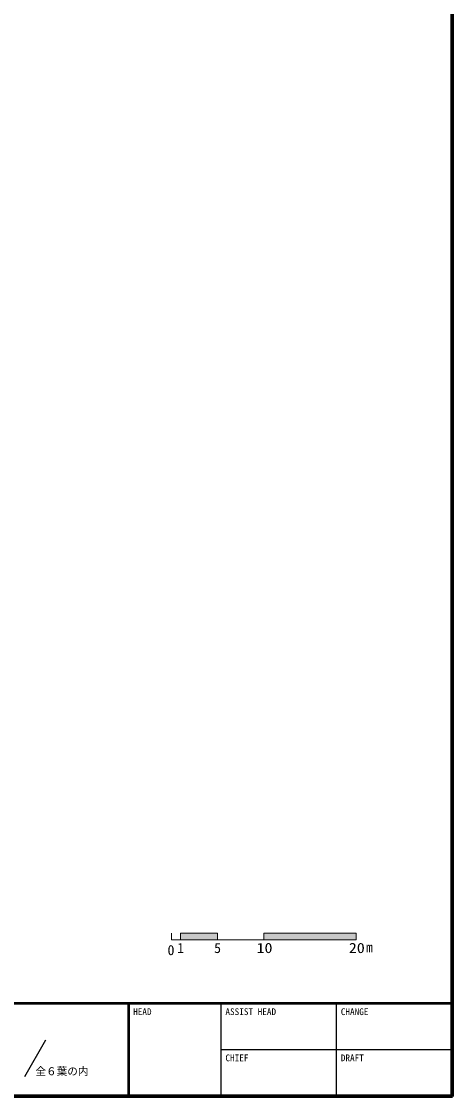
# Model space of a CAD drawing. Units: millimetres, scale not verified. Extents: x -138500 to 298458, y -156265 to 95200.
# Drawn here: x 91507 to 138200, y -95000 to 21451 of the extents above; entities that cross this region are included whole.
import ezdxf
from ezdxf.enums import TextEntityAlignment as Align

# ---------------------------------------------------------------- set-up
doc = ezdxf.new("R2010")
doc.units = ezdxf.units.MM
doc.header["$LTSCALE"] = 500
doc.layers.add('0-4_細線２', color=3, linetype='Continuous', lineweight=18)
doc.layers.add('F-F_文字寸法', color=7, linetype='Continuous', lineweight=50)
doc.styles.add('ＭＳ ゴシック', font='')
doc.styles.get('ＭＳ ゴシック').set_extended_font_data('MS Gothic')

msp = doc.modelspace()

# ---------------------------------------------------------------- linework, layer by layer
at = {"layer": '0-4_細線２'}
for p, q in [((107749.8, -78046), (107749.8, -77318.6)), ((108749.8, -78046), (108749.8, -77318.6)), ((108749.8, -77318.6), (112749.8, -77318.6)), ((112749.8, -78046), (112749.8, -77318.6)), ((117749.8, -78046), (117749.8, -77318.6)), ((117749.8, -77318.6), (127749.8, -77318.6))]:
    msp.add_line(p, q, dxfattribs=at)
for points in [[(117749.8, -78046), (127749.8, -78046), (127749.8, -77318.6)], [(107749.8, -78046), (108749.8, -78046), (112749.8, -78046), (117749.8, -78046)]]:
    msp.add_lwpolyline(points, dxfattribs=at)
at = {"layer": '0-4_細線２', "color": 8}
for points in [[(108749.8, -77318.6), (108749.8, -78046), (112749.8, -77318.6), (112749.8, -78046)], [(117749.8, -77318.6), (117749.8, -78046), (127749.8, -77318.6), (127749.8, -78046)]]:
    msp.add_solid(points, dxfattribs=at)
at = {"layer": 'F-F_文字寸法', "color": 5}
for p, q in [((138099.9, 95100), (138099.9, -94900)), ((138200, 95200), (138200, -95000)), ((-138400, -84900), (138099.9, -84900)), ((103100, -84900), (103100, -94900)), ((-138500, -95000), (138200, -95000)), ((-138400, -94900), (138099.9, -94900))]:
    msp.add_line(p, q, dxfattribs=at)
at = {"layer": 'F-F_文字寸法', "color": 2, "lineweight": 25}
for p, q in [((113099.9, -84900), (113099.9, -94900)), ((125599.9, -84900), (125599.9, -94900)), ((91869.1, -92828.9), (94152.2, -88874.5)), ((113099.9, -89900), (138099.9, -89900))]:
    msp.add_line(p, q, dxfattribs=at)

# ---------------------------------------------------------------- texts
at = {"layer": '0-4_細線２', "color": 2, "style": 'ＭＳ ゴシック'}
msp.add_text('0', height=1100, rotation=180, dxfattribs=at).set_placement((108075.1, -78288.8), align=Align.BOTTOM_LEFT)
for s, p in [('1', (108374.8, -79788.8)), ('5', (112374.8, -79788.8)), ('m', (128824.6, -79712.7))]:
    msp.add_text(s, height=1100, dxfattribs=at).set_placement(p, align=Align.BOTTOM_LEFT)
at = {"layer": '0-4_細線２', "color": 2, "style": 'ＭＳ ゴシック', "width": 1.15}
for s, p in [('10', (116974.8, -79788.8)), ('20', (126974.8, -79788.8))]:
    msp.add_text(s, height=1100, dxfattribs=at).set_placement(p, align=Align.BOTTOM_LEFT)
at = {"layer": 'F-F_文字寸法', "style": 'ＭＳ ゴシック'}
for s, p in [('HEAD', (103600, -86400)), ('ASSIST HEAD', (113600, -86400)), ('CHANGE', (126099.9, -86400)), ('CHIEF', (113600, -91400)), ('DRAFT', (126099.9, -91400))]:
    msp.add_text(s, height=733.1, dxfattribs=at).set_placement(p, align=Align.BOTTOM_LEFT)
at = {"layer": 'F-F_文字寸法', "color": 2, "style": 'ＭＳ ゴシック'}
msp.add_text('全６葉の内', height=843.1, dxfattribs=at).set_placement((93014.6, -92947.3), align=Align.BOTTOM_LEFT)

doc.saveas('drawing.dxf')
